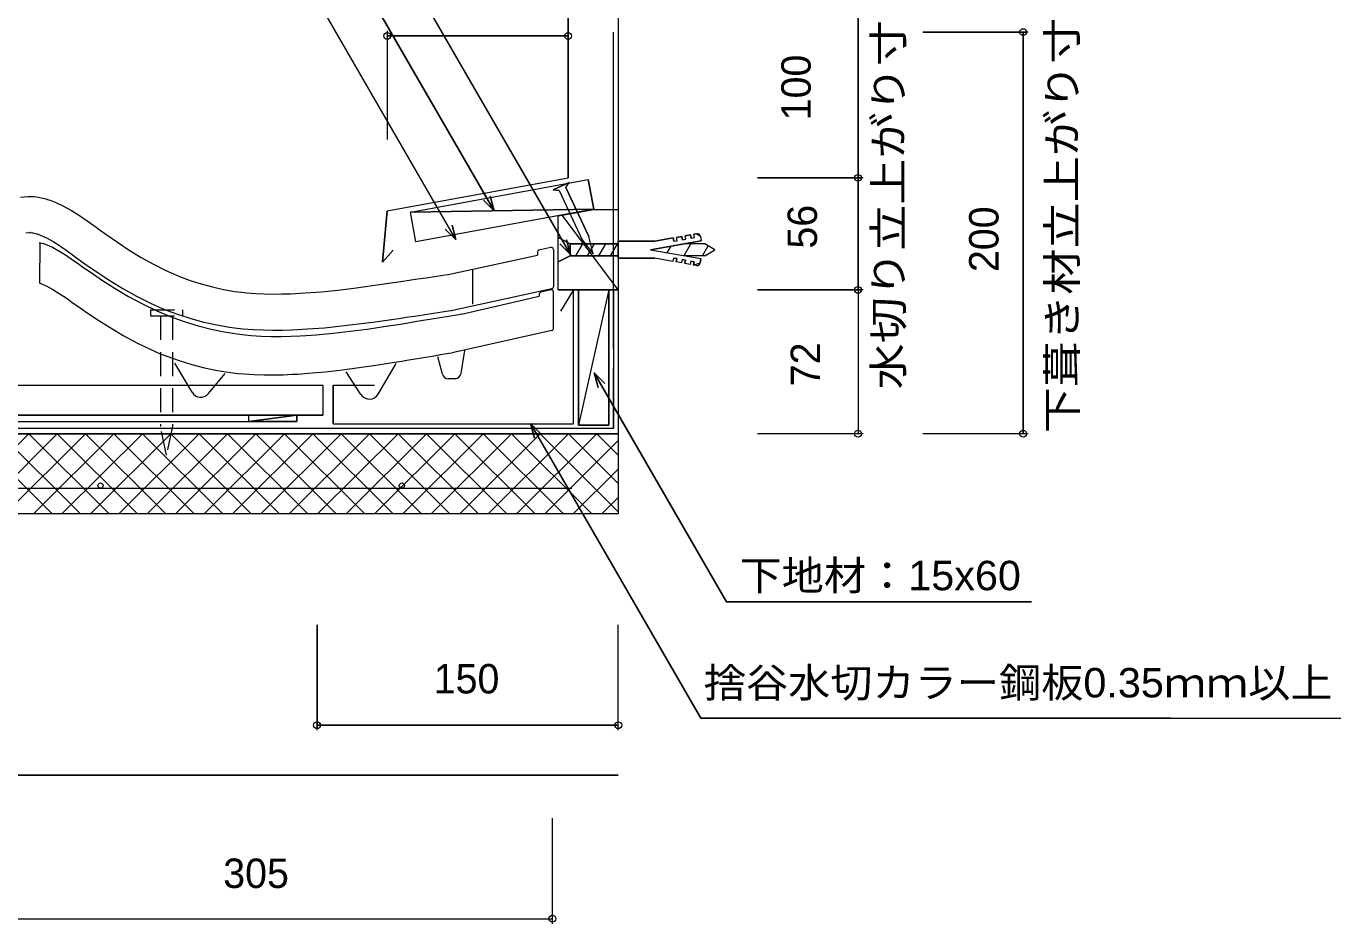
# Model space of a CAD drawing. Units: millimetres, scale not verified. Extents: x -652 to 737, y -392 to 392.
# Drawn here: x 82 to 737, y -280 to 166 of the extents above; entities that cross this region are included whole.
import ezdxf
from ezdxf.enums import TextEntityAlignment as Align

# ---------------------------------------------------------------- set-up
doc = ezdxf.new("R2010")
doc.units = ezdxf.units.MM
doc.header["$LTSCALE"] = 10
doc.linetypes.add('DASHED1', pattern=[1.8, 1.2, -0.6])
doc.linetypes.add('DASHED3', pattern=[4, 3, -1])
for name, color, linetype, lineweight in [('0-0_LAYER001', 4, 'Continuous', 18), ('0-1_LAYER003', 7, 'Continuous', 18), ('0-2_LAYER004', 2, 'Continuous', 18), ('0-4_LAYER006', 2, 'Continuous', 18), ('0-5_LAYER007', 2, 'Continuous', 18)]:
    doc.layers.add(name, color=color, linetype=linetype, lineweight=lineweight)
doc.styles.add('2', font='')
doc.styles.get('2').set_extended_font_data('2')

msp = doc.modelspace()

# ---------------------------------------------------------------- linework, layer by layer
at = {"layer": '0-0_LAYER001', "color": 2}
for p, q in [((496.27, 91.02), (496.27, 191.02)), ((580.98, 163.59), (528.48, 163.59)), ((578.48, -36.41), (578.48, 163.59)), ((344.46, 85.01), (352.54, 88.77)), ((350.85, 86.23), (352.54, 88.77)), ((350.85, 86.23), (362.26, 61.76)), ((498.77, 91.02), (446.27, 91.02)), ((496.27, 35.22), (496.27, 91.02)), ((347.49, 84.66), (344.46, 85.01)), ((347.49, 84.66), (358.9, 60.19)), ((346.95, 35.22), (346.95, 72.21)), ((376.95, 35.22), (349.17, 72.26)), ((364.72, 75.22), (376.95, 75.22)), ((346.95, 49.22), (346.95, 61.22)), ((352.95, 58.22), (346.95, 61.22)), ((358.9, 60.19), (364.36, 53.12)), ((364.36, 53.12), (362.26, 61.76)), ((376.95, 59.47), (395.15, 59.47)), ((376.95, 50.97), (376.95, 59.47)), ((392.93, 55.22), (418.2, 59.67)), ((404.25, 61.07), (395.15, 59.47)), ((404.54, 59.4), (404.25, 61.07)), ((404.54, 59.4), (406.22, 59.69)), ((408.58, 61.83), (405.92, 61.36)), ((406.22, 59.69), (405.92, 61.37)), ((408.88, 60.16), (408.58, 61.83)), ((408.88, 60.16), (410.55, 60.46)), ((412.91, 62.6), (410.26, 62.13)), ((410.55, 60.46), (410.26, 62.13)), ((413.21, 60.92), (412.91, 62.6)), ((413.21, 60.92), (414.88, 61.22)), ((416.07, 63.15), (414.59, 62.89)), ((414.88, 61.22), (414.59, 62.89)), ((417.8, 61.94), (418.2, 59.67)), ((352.95, 52.22), (352.95, 58.22)), ((376.95, 58.22), (352.95, 58.22)), ((355.84, 52.22), (359.3, 58.22)), ((361.56, 52.22), (365.03, 58.22)), ((367.29, 52.22), (370.75, 58.22)), ((373.01, 52.22), (376.47, 58.22)), ((392.93, 55.22), (418.03, 50.79)), ((401.29, 53.74), (403.18, 57.02)), ((409.67, 52.26), (413.11, 58.22)), ((419.95, 58.22), (409.94, 58.22)), ((418.88, 52.22), (421.73, 57.15)), ((424.95, 55.22), (419.95, 58.22)), ((419.95, 52.22), (424.95, 55.22)), ((346.95, 49.22), (352.95, 52.22)), ((376.95, 52.22), (352.95, 52.22)), ((376.95, 50.97), (395.15, 50.97)), ((404.07, 49.39), (395.15, 50.97)), ((404.37, 51.07), (404.07, 49.39)), ((404.37, 51.07), (406.04, 50.77)), ((406.04, 50.77), (405.75, 49.1)), ((408.41, 48.63), (405.75, 49.1)), ((408.7, 50.3), (408.41, 48.63)), ((408.7, 50.3), (410.38, 50.01)), ((419.95, 52.22), (409.95, 52.22)), ((410.38, 50.01), (410.08, 48.33)), ((412.74, 47.87), (410.08, 48.33)), ((413.04, 49.54), (412.74, 47.87)), ((413.04, 49.54), (414.71, 49.24)), ((414.71, 49.24), (414.41, 47.57)), ((415.89, 47.31), (414.41, 47.57)), ((417.63, 48.53), (418.03, 50.79)), ((346.95, 35.22), (376.95, 35.22)), ((354.62, 35.22), (348.22, 24.62)), ((498.77, 35.22), (446.27, 35.22)), ((498.77, 35.22), (481.27, 35.22)), ((496.27, 35.22), (496.27, -36.41)), ((498.77, -36.41), (446.27, -36.41)), ((498.77, -36.41), (481.27, -36.41)), ((580.98, -36.41), (528.48, -36.41)), ((376.95, -76.41), (-651.97, -76.41)), ((226.95, -184.11), (226.95, -131.61)), ((376.95, -184.11), (376.95, -131.61)), ((376.95, -181.61), (226.95, -181.61)), ((344.17, -280.47), (344.17, -227.97)), ((39.17, -277.97), (344.17, -277.97))]:
    msp.add_line(p, q, dxfattribs=at)
at = {"layer": '0-0_LAYER001'}
for p, q in [((88.65, 58.81), (88.69, 58.81)), ((88.69, 58.81), (89.27, 58.69)), ((89.01, 58.72), (88.84, 38.55)), ((89.27, 58.69), (89.93, 58.53)), ((89.93, 58.53), (90.72, 58.3)), ((90.72, 58.3), (90.9, 58.24)), ((90.9, 58.24), (92.36, 57.71)), ((92.36, 57.71), (95.19, 56.44)), ((95.19, 56.44), (98.06, 54.88)), ((98.06, 54.88), (101.17, 52.96)), ((101.17, 52.96), (104.54, 50.69)), ((292.18, 42.94), (336.64, 52.58)), ((336.64, 54.04), (336.64, 52.58)), ((343.43, 56.27), (337.43, 55.02)), ((344.64, 55.29), (344.64, 36.71)), ((104.54, 50.69), (108.17, 48.15)), ((108.17, 48.15), (110.4, 46.58)), ((110.4, 46.58), (113.94, 44.12)), ((113.94, 44.12), (120.12, 39.95)), ((120.12, 39.95), (126.53, 35.87)), ((304.45, 28.05), (304.45, 45.25)), ((88.68, 38.68), (89.43, 38.4)), ((89.43, 38.4), (92.4, 37.07)), ((92.4, 37.07), (95.38, 35.46)), ((95.38, 35.46), (98.57, 33.48)), ((98.57, 33.48), (101.99, 31.18)), ((126.53, 35.87), (133.17, 31.94)), ((343.85, 35.73), (293.71, 24.85)), ((337.6, 33.11), (337.6, 32.15)), ((343.41, 35.22), (338.38, 34.08)), ((344.64, 15.97), (344.64, 34.25)), ((101.99, 31.18), (105.63, 28.63)), ((105.63, 28.63), (107.86, 27.06)), ((107.86, 27.06), (111.39, 24.61)), ((133.17, 31.94), (140.06, 28.21)), ((140.06, 28.21), (147.13, 24.79)), ((298.93, 23.1), (337.6, 32.15)), ((111.39, 24.61), (117.54, 20.47)), ((117.54, 20.47), (123.9, 16.42)), ((147.13, 24.79), (151.5, 22.9)), ((151.5, 22.9), (155.18, 21.43)), ((155.18, 21.43), (161.35, 19.22)), ((275.64, 19.38), (279.85, 20.06)), ((279.85, 20.06), (284.05, 20.75)), ((284.05, 20.75), (288.25, 21.45)), ((288.25, 21.45), (292.44, 22.14)), ((292.44, 22.14), (296.63, 22.84)), ((296.63, 22.84), (299.06, 23.24)), ((123.9, 16.42), (130.47, 12.52)), ((161.35, 19.22), (167.71, 17.27)), ((167.71, 17.27), (174.18, 15.62)), ((174.18, 15.62), (180.72, 14.27)), ((180.72, 14.27), (187.24, 13.24)), ((187.24, 13.24), (191.17, 12.78)), ((226.46, 12.84), (235.02, 13.62)), ((235.02, 13.62), (243.53, 14.59)), ((243.53, 14.59), (251.94, 15.71)), ((251.94, 15.71), (260.25, 16.93)), ((260.25, 16.93), (268.46, 18.21)), ((268.46, 18.21), (273.19, 18.98)), ((273.19, 18.98), (275.64, 19.38)), ((343.85, 14.99), (294.27, 3.92)), ((130.47, 12.52), (137.29, 8.83)), ((137.29, 8.83), (144.28, 5.45)), ((191.17, 12.78), (194.22, 12.5)), ((194.22, 12.5), (199.18, 12.18)), ((199.18, 12.18), (204.15, 12.02)), ((204.15, 12.02), (209.05, 12.01)), ((209.05, 12.01), (213.88, 12.11)), ((213.88, 12.11), (218.6, 12.32)), ((218.6, 12.32), (221.4, 12.48)), ((221.4, 12.48), (226.46, 12.84)), ((144.28, 5.45), (148.58, 3.59)), ((148.58, 3.59), (152.21, 2.14)), ((152.21, 2.14), (158.3, -0.04)), ((269.19, -0.21), (271.64, 0.19)), ((271.64, 0.19), (275.84, 0.88)), ((275.84, 0.88), (280.04, 1.57)), ((280.04, 1.57), (284.24, 2.26)), ((284.24, 2.26), (288.43, 2.96)), ((289.34, -6.77), (287.09, 1.81)), ((288.43, 2.96), (292.62, 3.65)), ((292.62, 3.65), (294.24, 3.92)), ((298.64, -6.51), (300.58, 5.1)), ((164.73, -15.79), (156.19, -1.25)), ((158.3, -0.04), (164.57, -1.96)), ((164.57, -1.96), (170.95, -3.59)), ((170.95, -3.59), (177.4, -4.93)), ((172.9, -16.44), (181.2, -6.37)), ((177.4, -4.93), (183.83, -5.94)), ((183.83, -5.94), (187.69, -6.39)), ((187.69, -6.39), (190.69, -6.67)), ((217.59, -6.69), (222.62, -6.33)), ((222.62, -6.33), (231.14, -5.55)), ((231.14, -5.55), (239.61, -4.58)), ((239.61, -4.58), (247.98, -3.47)), ((248.84, -16.91), (241.52, -5.6)), ((247.98, -3.47), (256.27, -2.25)), ((256.27, -2.25), (264.46, -0.97)), ((257.35, -16.72), (266.29, -1.47)), ((264.46, -0.97), (269.19, -0.21)), ((190.69, -6.67), (195.59, -6.98)), ((195.59, -6.98), (200.5, -7.14)), ((200.5, -7.14), (205.35, -7.15)), ((205.35, -7.15), (210.13, -7.05)), ((210.13, -7.05), (214.82, -6.85)), ((214.82, -6.85), (217.59, -6.69)), ((295.68, -9.01), (292.26, -9.01))]:
    msp.add_line(p, q, dxfattribs=at)
at = {"layer": '0-0_LAYER001', "color": 2, "linetype": 'DASHED1'}
for p, q in [((149.03, 22.26), (149.03, -32.89)), ((155.03, 22.26), (155.03, -32.64)), ((155.03, -32.64), (151.98, -47.15)), ((151.98, -47.15), (149.03, -32.89))]:
    msp.add_line(p, q, dxfattribs=at)
at = {"layer": '0-0_LAYER001', "color": 1}
for p, q in [((43.43, -76.41), (83.43, -36.41)), ((55.14, -36.41), (95.14, -76.41)), ((57.57, -76.41), (97.57, -36.41)), ((69.28, -36.41), (109.28, -76.41)), ((71.71, -76.41), (111.71, -36.41)), ((83.43, -36.41), (123.43, -76.41)), ((85.85, -76.41), (125.85, -36.41)), ((97.57, -36.41), (137.57, -76.41)), ((99.99, -76.41), (139.99, -36.41)), ((111.71, -36.41), (151.71, -76.41)), ((114.14, -76.41), (154.14, -36.41)), ((125.85, -36.41), (165.85, -76.41)), ((128.28, -76.41), (168.28, -36.41)), ((139.99, -36.41), (179.99, -76.41)), ((142.42, -76.41), (182.42, -36.41)), ((154.14, -36.41), (194.14, -76.41)), ((156.56, -76.41), (196.56, -36.41)), ((168.28, -36.41), (208.28, -76.41)), ((170.71, -76.41), (210.71, -36.41)), ((182.42, -36.41), (222.42, -76.41)), ((184.85, -76.41), (224.85, -36.41)), ((196.56, -36.41), (236.56, -76.41)), ((198.99, -76.41), (238.99, -36.41)), ((210.71, -36.41), (250.71, -76.41)), ((213.13, -76.41), (253.13, -36.41)), ((224.85, -36.41), (264.85, -76.41)), ((227.27, -76.41), (267.27, -36.41)), ((238.99, -36.41), (278.99, -76.41)), ((241.42, -76.41), (281.42, -36.41)), ((253.13, -36.41), (293.13, -76.41)), ((255.56, -76.41), (295.56, -36.41)), ((267.27, -36.41), (307.27, -76.41)), ((269.7, -76.41), (309.7, -36.41)), ((281.42, -36.41), (321.42, -76.41)), ((283.84, -76.41), (323.84, -36.41)), ((295.56, -36.41), (335.56, -76.41)), ((297.98, -76.41), (337.98, -36.41)), ((309.7, -36.41), (349.7, -76.41)), ((312.13, -76.41), (352.13, -36.41)), ((323.84, -36.41), (363.84, -76.41)), ((326.27, -76.41), (366.27, -36.41)), ((337.98, -36.41), (376.95, -75.38)), ((352.13, -36.41), (376.95, -61.24)), ((366.27, -36.41), (376.95, -47.1)), ((340.41, -76.41), (376.95, -39.87)), ((354.55, -76.41), (376.95, -54.01)), ((368.7, -76.41), (376.95, -68.15))]:
    msp.add_line(p, q, dxfattribs=at)
at = {"layer": '0-0_LAYER001', "color": 2}
for points in [[(353.17, 52.91), (226.56, 272.21), (93.37, 272.21)], [(351.23, 60.16), (353.17, 52.91), (347.86, 58.22)], [(335.26, -38.67), (333.31, -31.42), (338.62, -36.73)], [(333.31, -31.42), (417.97, -178.04), (651.97, -178.04)]]:
    msp.add_lwpolyline(points, dxfattribs=at)
at = {"layer": '0-0_LAYER001'}
for points in [[(79.36, 81.43), (83.06, 81.77), (85.22, 81.75), (86.07, 81.69), (87.54, 81.52), (89, 81.27), (90.45, 80.95), (91.89, 80.57), (93.32, 80.14), (94.14, 79.87), (96.64, 78.92), (100.8, 76.98), (104.8, 74.74), (108.69, 72.26), (112.49, 69.62), (116.26, 66.9), (118.44, 65.32), (121.77, 62.93), (127.57, 58.91), (133.44, 55.06), (139.41, 51.4), (145.51, 47.99), (151.76, 44.87), (155.45, 43.2), (158.51, 41.93), (163.87, 39.93), (169.33, 38.17), (174.86, 36.67)], [(82, 63.6), (83.78, 63.76), (84.46, 63.76), (84.38, 63.76), (84.99, 63.69), (85.59, 63.59), (86.25, 63.44), (86.99, 63.25), (87.84, 62.99), (88.08, 62.91), (89.64, 62.32), (92.59, 60.95), (95.55, 59.29), (98.72, 57.27), (102.1, 54.92), (105.71, 52.32), (107.91, 50.72), (111.4, 48.22), (117.5, 43.99), (123.8, 39.85), (130.32, 35.86), (137.09, 32.08), (144.03, 28.6), (148.3, 26.68), (151.91, 25.18), (157.96, 22.92), (164.21, 20.91), (170.56, 19.19)], [(174.86, 36.67), (180.46, 35.43), (186.11, 34.47), (189.4, 34.03), (191.92, 33.77), (196.27, 33.42), (200.63, 33.23), (204.99, 33.15), (209.36, 33.19), (213.73, 33.31), (216.26, 33.42), (220.99, 33.69), (229.12, 34.32), (237.25, 35.14), (245.35, 36.1), (253.44, 37.17), (261.53, 38.32), (266.21, 39.01), (268.65, 39.37), (272.85, 40), (277.04, 40.63), (281.24, 41.26), (285.43, 41.89), (289.62, 42.53), (292.06, 42.9)], [(170.56, 19.19), (177, 17.77), (183.41, 16.67), (187.27, 16.16), (190.26, 15.84), (195.16, 15.46), (200.06, 15.23), (204.91, 15.15), (209.69, 15.19), (214.38, 15.32), (217.16, 15.45), (222.19, 15.73), (230.72, 16.39), (239.2, 17.24), (247.59, 18.24), (255.89, 19.34), (264.1, 20.51), (268.84, 21.2), (271.3, 21.56), (275.51, 22.19), (279.72, 22.83), (283.93, 23.46), (288.13, 24.1), (292.33, 24.74), (293.95, 24.98)]]:
    msp.add_lwpolyline(points, dxfattribs=at)
at = {"layer": '0-0_LAYER001', "color": 2, "linetype": 'DASHED1'}
for points in [[(144.03, 25.26), (160.03, 25.26), (160.03, 22.26)], [(144.03, 25.26), (144.03, 22.26), (160.03, 22.26)]]:
    msp.add_lwpolyline(points, dxfattribs=at)
at = {"layer": '0-0_LAYER001', "color": 2}
for centre in [(578.48, 163.59), (496.27, 91.02), (496.27, 91.02), (496.27, 35.22), (496.27, 35.22), (496.27, -36.41), (578.48, -36.41), (226.95, -181.61), (376.95, -181.61), (344.17, -277.97)]:
    msp.add_circle(centre, 1.7, dxfattribs=at)
for centre, start, end in [((416.32, 61.67), 10.45127, 99.63753), ((416.15, 48.79), 259.83899, 350.14733)]:
    msp.add_arc(centre, 1.5, start, end, dxfattribs=at)
at = {"layer": '0-0_LAYER001'}
for centre, radius, start, end in [((337.64, 54.04), 1, 101.73308, 180), ((343.64, 55.29), 1, 0, 101.73308), ((338.6, 33.11), 1, 102.72435, 180), ((343.64, 34.25), 1, 0, 102.72435), ((343.64, 36.71), 1, 282.24497, 0), ((343.64, 15.97), 1, 282.58296, 0), ((295.68, -6.01), 3, 270, 350.53767), ((292.24, -6.01), 3, 194.67639, 270), ((169.04, -13.25), 5, 210.42578, 320.47001), ((253.04, -14.19), 5, 212.93986, 329.61716)]:
    msp.add_arc(centre, radius, start, end, dxfattribs=at)
at = {"layer": '0-1_LAYER003'}
for p, q in [((376.95, 190.56), (376.95, -76.41)), ((261.95, 163.41), (261.95, 110.17)), ((351.95, 161.71), (261.95, 161.71)), ((374.63, 35.22), (374.63, 163.59)), ((364.72, 75.42), (362.02, 90.17)), ((446.27, 91.02), (497.97, 91.02)), ((315.09, 74.62), (309.81, 79.91)), ((364.72, 75.42), (273.49, 73.96)), ((296.11, 60.22), (290.81, 65.52)), ((296.11, 60.22), (294.17, 67.46)), ((358.9, 60.19), (364.36, 53.12)), ((364.36, 53.12), (362.26, 61.76)), ((395.15, 59.47), (376.95, 59.47)), ((347.86, 58.22), (352.95, 53.13)), ((352.95, 58.22), (376.95, 58.22)), ((352.95, 53.13), (353.17, 52.91)), ((352.95, 52.22), (376.95, 52.22)), ((357.15, 35.22), (357.15, -32.16)), ((372.15, 35.22), (357.15, -32.16)), ((374.63, 35.22), (374.63, -33.91)), ((446.27, 35.22), (497.97, 35.22)), ((364.96, -6.13), (370.26, -11.43)), ((333.31, -31.42), (338.3, -36.41)), ((374.63, -33.91), (-651.97, -33.91)), ((-651.97, -36.41), (376.95, -36.41)), ((497.97, -36.41), (446.27, -36.41)), ((496.27, -34.71), (496.27, -36.41)), ((580.18, -36.41), (528.48, -36.41)), ((226.95, -131.61), (226.95, -183.31)), ((376.95, -184.11), (376.95, -131.61)), ((226.95, -181.61), (376.95, -181.61)), ((-651.97, -206.41), (376.95, -206.41)), ((344.17, -279.67), (344.17, -227.97)), ((-489.13, -277.97), (344.17, -277.97))]:
    msp.add_line(p, q, dxfattribs=at)
at = {"layer": '0-1_LAYER003', "color": 2}
for p, q in [((261.95, 164.21), (261.95, 110.17)), ((261.95, 161.71), (351.95, 161.71)), ((351.95, 136.64), (351.95, 109.14))]:
    msp.add_line(p, q, dxfattribs=at)
at = {"layer": '0-1_LAYER003'}
for points in [[(352.95, 53.28), (226.56, 272.21), (93.37, 272.21)], [(-6.5, 226.36), (227.5, 226.36), (315.09, 74.62), (313.17, 81.85)], [(264.87, 54.91), (259.57, 48.95), (261.95, 74.54), (351.95, 91.02), (351.95, 190.56), (376.95, 190.56), (376.95, 210.56), (352.43, 210.56)], [(446.27, 211.02), (496.27, 211.02), (496.27, -34.71)], [(296.11, 60.22), (222.84, 187.13), (92.34, 187.13)], [(528.48, 163.59), (580.18, 163.59), (578.48, 163.59), (578.48, -36.41)], [(364.72, 75.42), (276.19, 59.2), (273.49, 73.96), (362.02, 90.17)], [(362.26, 61.76), (350.85, 86.23), (352.54, 88.77), (344.46, 85.01), (347.49, 84.66), (358.9, 60.19)], [(315.09, 74.62), (310.06, 83.35), (315.09, 74.62)], [(346.95, 61.22), (352.95, 58.22), (352.95, 52.22), (346.95, 49.22)], [(353.17, 52.91), (351.23, 60.16), (353.17, 52.91)], [(395.15, 59.47), (404.25, 61.07), (404.54, 59.4), (406.22, 59.69), (405.92, 61.36), (408.58, 61.83), (408.88, 60.16), (410.55, 60.46), (410.26, 62.13), (412.91, 62.6), (413.21, 60.92), (414.88, 61.22), (414.59, 62.89), (416.07, 63.16), (417.8, 61.94), (418.2, 59.67), (392.93, 55.22), (418.03, 50.79), (417.63, 48.53), (414.41, 47.57), (414.71, 49.24), (413.04, 49.54)], [(413.04, 49.54), (412.74, 47.87), (410.08, 48.33), (410.38, 50.01), (408.7, 50.3), (408.41, 48.63), (405.75, 49.1), (406.04, 50.77), (404.37, 51.07), (404.07, 49.39), (395.15, 50.97), (376.95, 50.97)], [(376.95, 35.22), (376.95, -76.41), (-651.97, -76.41)], [(235.04, -12.27), (235.04, -31.54), (354.62, -31.54), (354.62, 35.22), (348.22, 24.62)], [(357.15, -32.16), (372.15, -32.16), (372.15, 35.22)], [(582.7, -120.08), (430.75, -120.08), (364.96, -6.13), (366.9, -13.37)], [(-651.97, -12.27), (229.77, -12.27), (229.77, -27.27), (-651.97, -27.27)], [(-651.97, -30.27), (216.98, -30.27), (216.98, -27.27), (192.98, -30.27), (192.98, -27.27)], [(651.97, -178.04), (417.97, -178.04), (333.43, -31.54), (335.26, -38.67)]]:
    msp.add_lwpolyline(points, dxfattribs=at)
at = {"layer": '0-1_LAYER003', "color": 2}
for points in [[(315.12, 74.6), (227.5, 226.36), (-6.5, 226.36)], [(296.11, 60.22), (222.84, 187.13), (92.34, 187.13)], [(313.17, 81.85), (315.12, 74.6), (309.81, 79.91)], [(294.17, 67.46), (296.11, 60.22), (290.81, 65.52)], [(366.9, -13.37), (364.96, -6.13), (370.26, -11.43)], [(364.96, -6.13), (430.75, -120.08), (582.7, -120.08)]]:
    msp.add_lwpolyline(points, dxfattribs=at)
at = {"layer": '0-1_LAYER003'}
msp.add_lwpolyline([(376.95, 35.22), (346.95, 35.22), (346.95, 72.16), (364.72, 75.22), (376.95, 75.22)], close=True, dxfattribs=at)
at = {"layer": '0-1_LAYER003', "color": 2}
for centre in [(261.95, 161.71), (351.95, 161.71)]:
    msp.add_circle(centre, 1.7, dxfattribs=at)
at = {"layer": '0-2_LAYER004'}
for p, q in [((351.95, 190.56), (351.95, 91.02)), ((362.02, 90.17), (364.72, 75.42)), ((273.49, 73.96), (364.72, 75.42)), ((364.72, 75.42), (276.19, 59.2)), ((354.62, -31.54), (354.62, 35.22)), ((357.15, -32.16), (357.15, 35.22)), ((372.15, 35.22), (372.15, -32.16)), ((-651.97, -27.27), (229.77, -27.27)), ((-651.97, -30.27), (216.98, -30.27)), ((192.98, -30.27), (216.98, -27.27)), ((235.04, -31.54), (354.62, -31.54)), ((372.15, -32.16), (357.15, -32.16)), ((376.95, -36.41), (-651.97, -36.41))]:
    msp.add_line(p, q, dxfattribs=at)
at = {"layer": '0-2_LAYER004', "linetype": 'DASHED3'}
for q in [(374.63, 163.59), (-651.97, -33.91)]:
    msp.add_line((374.63, -33.91), q, dxfattribs=at)
at = {"layer": '0-2_LAYER004', "color": 3}
msp.add_line((-636.28, -63.5), (353.87, -63.5), dxfattribs=at)
at = {"layer": '0-2_LAYER004', "color": 7}
msp.add_line((651.97, -178.04), (736.58, -178.04), dxfattribs=at)
at = {"layer": '0-2_LAYER004'}
for points in [[(376.95, 210.56), (376.95, 59.62), (376.95, -76.41)], [(276.19, 59.2), (273.49, 73.96), (362.02, 90.17)], [(-352.83, -12.27), (229.77, -12.27), (229.77, -27.27)], [(235.04, -31.54), (235.04, -12.27), (255.59, -12.27)], [(376.95, -206.41), (-424.28, -206.41), (-651.97, -206.41)]]:
    msp.add_lwpolyline(points, dxfattribs=at)
msp.add_lwpolyline([(192.98, -30.27), (192.98, -27.27), (216.98, -27.27), (216.98, -30.27)], close=True, dxfattribs=at)
at = {"layer": '0-2_LAYER004', "color": 3}
for centre in [(119.19, -62.27), (269.19, -62.27)]:
    msp.add_circle(centre, 1.3, dxfattribs=at)
at = {"layer": '0-4_LAYER006'}
msp.add_line((261.95, 74.54), (351.95, 91.02), dxfattribs=at)
msp.add_lwpolyline([(261.95, 74.54), (259.57, 48.95), (264.87, 54.91)], dxfattribs=at)
at = {"layer": '0-5_LAYER007'}
msp.add_line((376.95, 200.56), (376.95, -66.41), dxfattribs=at)

# ---------------------------------------------------------------- texts
at = {"layer": '0-0_LAYER001', "color": 7, "style": '2'}
msp.add_text('100', height=14.66, rotation=90, dxfattribs=at).set_placement((477.14, 119.66), align=Align.BOTTOM_LEFT)
at = {"layer": '0-1_LAYER003', "style": '2', "width": 1.15}
msp.add_text('下葺き材立上がり寸法', height=14.66, rotation=90, dxfattribs=at).set_placement((609.58, -36.16), align=Align.BOTTOM_LEFT)
at = {"layer": '0-2_LAYER004', "color": 7, "style": '2', "width": 1.15}
msp.add_text('水切り立上がり寸法', height=14.66, rotation=90, dxfattribs=at).set_placement((523.11, -14.35), align=Align.BOTTOM_LEFT)
at = {"layer": '0-2_LAYER004', "color": 7, "style": '2'}
for s, p in [('56', (480.26, 55.77)), ('200', (570.63, 44.08)), ('72', (481.81, -12.79))]:
    msp.add_text(s, height=14.66, rotation=90, dxfattribs=at).set_placement(p, align=Align.BOTTOM_LEFT)
at = {"layer": '0-2_LAYER004', "color": 7, "style": '2', "width": 1.05}
for s, p in [('下地材：15x60', (437.3, -118.77)), ('捨谷水切カラー鋼板0.35ｍｍ以上', (419.51, -172.16))]:
    msp.add_text(s, height=14.66, dxfattribs=at).set_placement(p, align=Align.BOTTOM_LEFT)
at = {"layer": '0-2_LAYER004', "color": 7, "style": '2'}
for s, p in [('150', (285.05, -170.18)), ('305', (180.25, -267.07))]:
    msp.add_text(s, height=14.66, dxfattribs=at).set_placement(p, align=Align.BOTTOM_LEFT)

doc.saveas('drawing.dxf')
